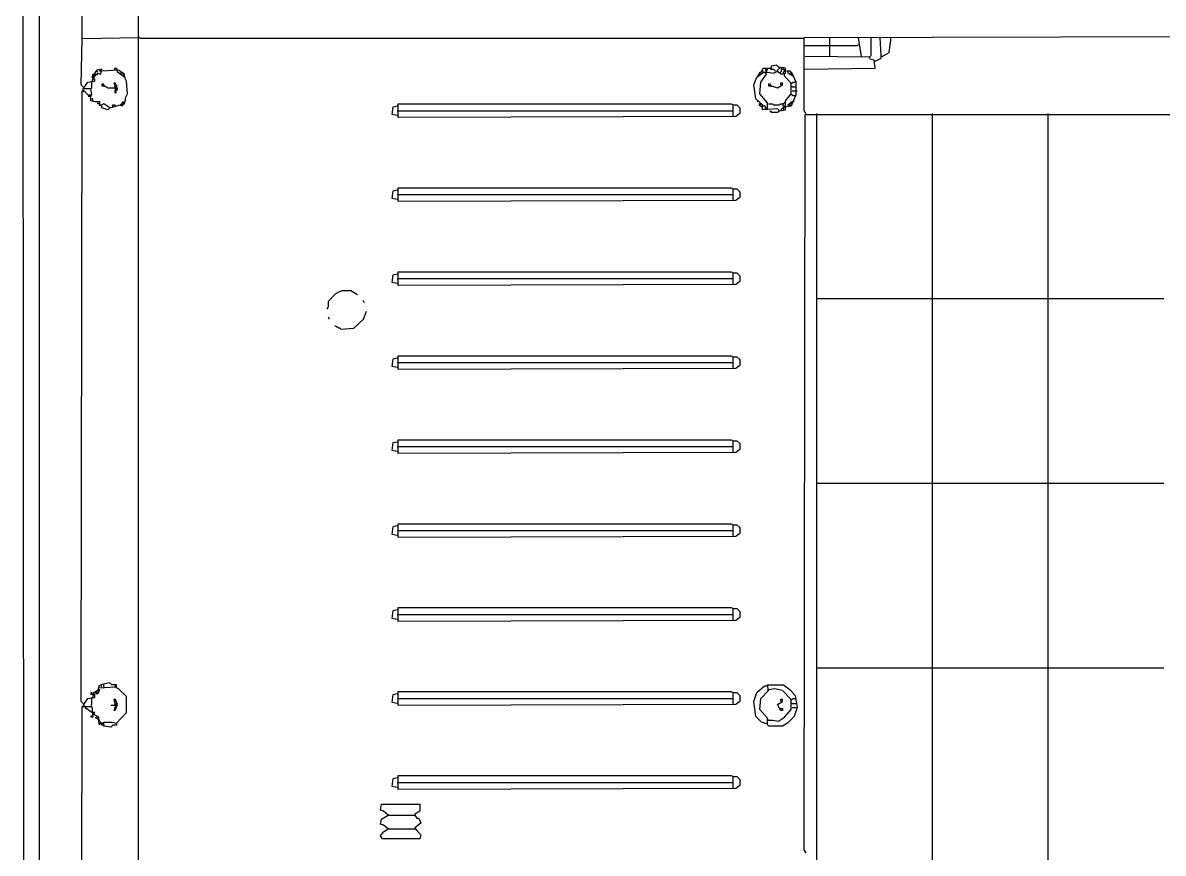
# Model space of a CAD drawing. Extents: x 3792242 to 5145247, y -1546315 to -1031918.
# Drawn here: x 3799588 to 3800404, y -1525339 to -1524745 of the extents above; entities that cross this region are included whole.
import ezdxf

# ---------------------------------------------------------------- set-up
doc = ezdxf.new("R2010")
doc.units = 0
doc.header["$MEASUREMENT"] = 0
doc.layers.add('ZZ-chladenie', color=133, linetype='CONTINUOUS')

msp = doc.modelspace()

# ---------------------------------------------------------------- linework, layer by layer
at = {"layer": 'ZZ-chladenie'}
for p, q in [((3799600.284, -1526043.77), (3799600.284, -1524354.266)), ((3799589.685, -1526043.063), (3799588.271, -1524375.465)), ((3799670.945, -1525944.138), (3799670.945, -1524376.878)), ((3799630.668, -1524756.327), (3799630.668, -1524557.063)), ((3799629.962, -1524789.538), (3799630.668, -1524756.327)), ((3799630.668, -1524756.327), (3799670.945, -1524755.621)), ((3799671.651, -1524755.621), (3799670.945, -1524755.621)), ((3799672.358, -1524756.327), (3799671.651, -1524755.621)), ((3800147.2, -1524756.327), (3799672.358, -1524756.327)), ((3800147.2, -1524755.621), (3800439.03, -1524754.914)), ((3800147.2, -1524807.91), (3800147.2, -1524755.621)), ((3800165.572, -1524769.046), (3800165.572, -1524755.621)), ((3800188.183, -1524769.046), (3800186.063, -1524755.621)), ((3800195.249, -1524768.339), (3800195.249, -1524755.621)), ((3800202.315, -1524768.339), (3800201.608, -1524755.621)), ((3800207.968, -1524766.22), (3800209.381, -1524755.621)), ((3800147.2, -1524761.273), (3800165.572, -1524761.273)), ((3800165.572, -1524761.273), (3800185.357, -1524761.273)), ((3800185.357, -1524761.273), (3800186.063, -1524760.567)), ((3800203.022, -1524769.046), (3800207.968, -1524766.22)), ((3800127.415, -1524775.405), (3800123.881, -1524776.112)), ((3800128.828, -1524776.819), (3800127.415, -1524775.405)), ((3800193.836, -1524769.753), (3800147.906, -1524769.046)), ((3800193.836, -1524769.753), (3800194.542, -1524769.046)), ((3800193.836, -1524769.753), (3800193.836, -1524770.46)), ((3800194.542, -1524771.166), (3800193.836, -1524769.753)), ((3800194.542, -1524769.046), (3800195.249, -1524768.339)), ((3800197.369, -1524771.873), (3800194.542, -1524771.166)), ((3800198.076, -1524777.526), (3800197.369, -1524771.873)), ((3800198.076, -1524772.579), (3800202.315, -1524770.46)), ((3800202.315, -1524770.46), (3800202.315, -1524768.339)), ((3800203.022, -1524769.046), (3800202.315, -1524769.046)), ((3799641.267, -1524778.939), (3799637.734, -1524783.885)), ((3799637.734, -1524783.885), (3799638.441, -1524783.885)), ((3799638.441, -1524782.472), (3799638.441, -1524781.765)), ((3799638.441, -1524781.765), (3799639.148, -1524781.765)), ((3799638.441, -1524785.298), (3799639.854, -1524783.178)), ((3799638.441, -1524783.885), (3799639.148, -1524783.885)), ((3799639.148, -1524781.765), (3799639.854, -1524781.059)), ((3799639.148, -1524783.178), (3799639.854, -1524782.472)), ((3799639.148, -1524783.885), (3799639.148, -1524783.178)), ((3799639.854, -1524781.059), (3799640.561, -1524780.352)), ((3799639.854, -1524783.178), (3799641.974, -1524781.059)), ((3799639.854, -1524782.472), (3799640.561, -1524781.765)), ((3799640.561, -1524780.352), (3799640.561, -1524779.646)), ((3799640.561, -1524779.646), (3799641.267, -1524779.646)), ((3799640.561, -1524781.765), (3799641.974, -1524781.765)), ((3799644.8, -1524778.232), (3799641.267, -1524778.939)), ((3799641.267, -1524779.646), (3799641.974, -1524780.352)), ((3799641.974, -1524781.059), (3799644.094, -1524781.765)), ((3799643.387, -1524779.646), (3799643.387, -1524778.232)), ((3799644.8, -1524779.646), (3799643.387, -1524779.646)), ((3799644.094, -1524781.765), (3799644.8, -1524778.232)), ((3799656.813, -1524778.939), (3799644.8, -1524779.646)), ((3799653.986, -1524778.939), (3799653.986, -1524777.526)), ((3799653.986, -1524777.526), (3799655.399, -1524777.526)), ((3799655.399, -1524777.526), (3799655.399, -1524778.939)), ((3799656.106, -1524780.352), (3799656.106, -1524778.939)), ((3799661.053, -1524783.885), (3799656.106, -1524780.352)), ((3799661.053, -1524781.765), (3799656.813, -1524778.939)), ((3799657.519, -1524779.646), (3799657.519, -1524778.939)), ((3799658.226, -1524781.059), (3799658.932, -1524780.352)), ((3799658.932, -1524781.765), (3799658.226, -1524781.059)), ((3799658.932, -1524780.352), (3799659.639, -1524781.059)), ((3799658.932, -1524782.472), (3799658.932, -1524781.765)), ((3799659.639, -1524782.472), (3799658.932, -1524782.472)), ((3799660.346, -1524781.059), (3799659.639, -1524781.059)), ((3799660.346, -1524781.765), (3799660.346, -1524781.059)), ((3799661.053, -1524782.472), (3799660.346, -1524781.765)), ((3799660.346, -1524783.178), (3799661.053, -1524782.472)), ((3799661.053, -1524783.885), (3799660.346, -1524783.178)), ((3799661.053, -1524783.885), (3799661.053, -1524781.765)), ((3799661.053, -1524783.885), (3799661.759, -1524783.885)), ((3799662.466, -1524786.712), (3799661.053, -1524783.885)), ((3800111.163, -1524789.538), (3800113.283, -1524783.885)), ((3800113.283, -1524783.885), (3800118.229, -1524780.352)), ((3800113.989, -1524783.178), (3800115.402, -1524781.059)), ((3800114.696, -1524781.765), (3800115.402, -1524781.059)), ((3800114.696, -1524781.765), (3800115.402, -1524782.472)), ((3800115.402, -1524782.472), (3800114.696, -1524781.765)), ((3800115.402, -1524781.059), (3800117.522, -1524778.939)), ((3800115.402, -1524781.059), (3800115.402, -1524780.352)), ((3800115.402, -1524780.352), (3800116.109, -1524780.352)), ((3800115.402, -1524782.472), (3800116.109, -1524781.765)), ((3800116.109, -1524781.765), (3800116.815, -1524781.765)), ((3800116.109, -1524787.418), (3800120.349, -1524781.765)), ((3800116.815, -1524781.765), (3800116.815, -1524781.059)), ((3800117.522, -1524778.232), (3800118.229, -1524777.526)), ((3800117.522, -1524778.939), (3800117.522, -1524778.232)), ((3800117.522, -1524778.939), (3800117.522, -1524780.352)), ((3800117.522, -1524780.352), (3800117.522, -1524778.939)), ((3800118.229, -1524777.526), (3800120.349, -1524777.526)), ((3800118.229, -1524780.352), (3800121.055, -1524780.352)), ((3800120.349, -1524777.526), (3800119.642, -1524778.232)), ((3800119.642, -1524778.232), (3800119.642, -1524778.939)), ((3800119.642, -1524778.939), (3800120.349, -1524778.939)), ((3800119.642, -1524780.352), (3800120.349, -1524779.646)), ((3800119.642, -1524781.059), (3800119.642, -1524780.352)), ((3800120.349, -1524781.765), (3800119.642, -1524781.059)), ((3800120.349, -1524778.939), (3800121.055, -1524778.232)), ((3800120.349, -1524778.939), (3800121.055, -1524778.939)), ((3800120.349, -1524779.646), (3800120.349, -1524778.939)), ((3800121.055, -1524778.232), (3800121.055, -1524777.526)), ((3800121.055, -1524777.526), (3800123.175, -1524777.526)), ((3800121.055, -1524780.352), (3800125.295, -1524781.059)), ((3800123.881, -1524776.112), (3800123.175, -1524778.232)), ((3800123.175, -1524778.232), (3800125.295, -1524778.232)), ((3800125.295, -1524778.232), (3800126.708, -1524779.646)), ((3800125.295, -1524781.059), (3800128.121, -1524779.646)), ((3800128.121, -1524778.939), (3800128.828, -1524778.232)), ((3800128.121, -1524779.646), (3800128.121, -1524778.939)), ((3800128.121, -1524779.646), (3800128.121, -1524780.352)), ((3800128.121, -1524779.646), (3800130.948, -1524781.765)), ((3800133.774, -1524777.526), (3800128.828, -1524776.819)), ((3800128.828, -1524778.232), (3800129.535, -1524777.526)), ((3800129.535, -1524777.526), (3800129.535, -1524776.819)), ((3800130.241, -1524780.352), (3800130.948, -1524779.646)), ((3800130.241, -1524781.059), (3800130.241, -1524780.352)), ((3800130.241, -1524781.059), (3800130.241, -1524781.765)), ((3800130.948, -1524778.232), (3800130.948, -1524777.526)), ((3800130.948, -1524779.646), (3800130.948, -1524778.232)), ((3800132.361, -1524778.232), (3800130.948, -1524778.232)), ((3800130.948, -1524781.765), (3800133.774, -1524781.059)), ((3800132.361, -1524777.526), (3800132.361, -1524776.819)), ((3800132.361, -1524778.232), (3800132.361, -1524778.939)), ((3800133.067, -1524778.939), (3800132.361, -1524778.232)), ((3800132.361, -1524780.352), (3800133.067, -1524779.646)), ((3800132.361, -1524781.765), (3800132.361, -1524780.352)), ((3800133.067, -1524779.646), (3800133.067, -1524778.939)), ((3800133.067, -1524783.178), (3800133.067, -1524781.765)), ((3800138.014, -1524788.125), (3800133.067, -1524783.178)), ((3800133.774, -1524781.059), (3800133.774, -1524777.526)), ((3800137.307, -1524779.646), (3800134.481, -1524779.646)), ((3800135.894, -1524781.059), (3800135.894, -1524779.646)), ((3800139.427, -1524783.178), (3800135.894, -1524781.059)), ((3800136.601, -1524781.765), (3800136.601, -1524781.059)), ((3800137.307, -1524781.765), (3800136.601, -1524781.765)), ((3800138.72, -1524781.059), (3800137.307, -1524779.646)), ((3800138.014, -1524780.352), (3800137.307, -1524780.352)), ((3800137.307, -1524781.765), (3800138.014, -1524782.472)), ((3800138.014, -1524781.059), (3800138.014, -1524780.352)), ((3800138.72, -1524781.765), (3800138.014, -1524781.059)), ((3800138.014, -1524782.472), (3800138.72, -1524781.765)), ((3800138.014, -1524782.472), (3800138.72, -1524781.765)), ((3800141.547, -1524787.418), (3800138.72, -1524781.059)), ((3800147.2, -1524778.232), (3800198.076, -1524777.526)), ((3799631.375, -1524790.951), (3799629.962, -1524789.538)), ((3799631.375, -1524792.364), (3799634.907, -1524787.418)), ((3799631.375, -1524793.778), (3799631.375, -1524792.364)), ((3799637.028, -1524792.364), (3799631.375, -1524792.364)), ((3799634.907, -1524787.418), (3799639.854, -1524786.712)), ((3799637.028, -1524792.364), (3799637.734, -1524791.657)), ((3799637.734, -1524796.604), (3799637.028, -1524792.364)), ((3799637.734, -1524786.712), (3799638.441, -1524786.005)), ((3799637.734, -1524791.657), (3799637.734, -1524786.712)), ((3799638.441, -1524786.005), (3799638.441, -1524785.298)), ((3799639.854, -1524785.298), (3799638.441, -1524785.298)), ((3799639.854, -1524786.712), (3799639.854, -1524785.298)), ((3799646.214, -1524788.831), (3799644.8, -1524788.831)), ((3799644.8, -1524788.831), (3799644.8, -1524790.244)), ((3799644.8, -1524790.244), (3799646.92, -1524790.244)), ((3799646.214, -1524790.244), (3799646.214, -1524788.831)), ((3799646.214, -1524790.244), (3799646.92, -1524790.951)), ((3799646.92, -1524790.244), (3799649.04, -1524791.657)), ((3799649.04, -1524791.657), (3799656.106, -1524791.657)), ((3799654.693, -1524788.125), (3799653.28, -1524788.125)), ((3799653.28, -1524788.125), (3799653.986, -1524789.538)), ((3799653.986, -1524790.951), (3799654.693, -1524788.125)), ((3799653.986, -1524789.538), (3799655.399, -1524789.538)), ((3799655.399, -1524790.951), (3799653.986, -1524790.951)), ((3799654.693, -1524793.071), (3799654.693, -1524792.364)), ((3799654.693, -1524792.364), (3799655.399, -1524793.071)), ((3799655.399, -1524789.538), (3799655.399, -1524790.951)), ((3799656.106, -1524791.657), (3799655.399, -1524793.778)), ((3799663.172, -1524795.897), (3799662.466, -1524786.712)), ((3800112.576, -1524799.43), (3800111.163, -1524789.538)), ((3800115.402, -1524795.897), (3800116.109, -1524787.418)), ((3800123.175, -1524788.831), (3800121.762, -1524788.831)), ((3800121.762, -1524788.831), (3800121.762, -1524790.244)), ((3800121.762, -1524790.244), (3800123.881, -1524790.244)), ((3800123.175, -1524790.244), (3800123.175, -1524788.831)), ((3800123.175, -1524790.244), (3800123.881, -1524790.951)), ((3800123.881, -1524790.244), (3800128.121, -1524791.657)), ((3800128.121, -1524791.657), (3800131.654, -1524789.538)), ((3800131.654, -1524788.125), (3800130.241, -1524788.125)), ((3800130.241, -1524788.125), (3800130.241, -1524789.538)), ((3800131.654, -1524789.538), (3800131.654, -1524788.125)), ((3800138.014, -1524788.125), (3800137.307, -1524788.125)), ((3800138.014, -1524788.125), (3800138.72, -1524788.125)), ((3800138.014, -1524795.897), (3800138.014, -1524788.125)), ((3800138.72, -1524790.951), (3800138.014, -1524790.951)), ((3800138.72, -1524788.125), (3800139.427, -1524787.418)), ((3800138.72, -1524790.951), (3800141.547, -1524790.951)), ((3800139.427, -1524787.418), (3800140.84, -1524787.418)), ((3800141.547, -1524796.604), (3800141.547, -1524787.418)), ((3799629.962, -1525230.462), (3799630.668, -1524793.778)), ((3799630.668, -1524793.778), (3799632.081, -1524793.778)), ((3799631.375, -1524793.778), (3799632.081, -1524794.484)), ((3799632.081, -1524793.778), (3799634.907, -1524796.604)), ((3799634.907, -1524796.604), (3799637.734, -1524796.604)), ((3799635.614, -1524798.017), (3799635.614, -1524796.604)), ((3799637.028, -1524797.311), (3799635.614, -1524798.017)), ((3799637.028, -1524800.844), (3799637.028, -1524797.311)), ((3799638.441, -1524799.43), (3799637.734, -1524799.43)), ((3799638.441, -1524800.844), (3799638.441, -1524799.43)), ((3799655.399, -1524793.778), (3799653.986, -1524793.778)), ((3799653.986, -1524793.778), (3799653.986, -1524795.191)), ((3799653.986, -1524795.191), (3799655.399, -1524794.484)), ((3799655.399, -1524793.071), (3799654.693, -1524793.071)), ((3799661.759, -1524798.724), (3799663.172, -1524795.897)), ((3799661.759, -1524800.844), (3799661.759, -1524798.724)), ((3800117.522, -1524803.67), (3800112.576, -1524799.43)), ((3800121.055, -1524802.257), (3800115.402, -1524795.897)), ((3800133.774, -1524800.844), (3800138.014, -1524795.897)), ((3800138.72, -1524796.604), (3800138.014, -1524796.604)), ((3800138.014, -1524804.377), (3800141.547, -1524796.604)), ((3800138.72, -1524793.778), (3800141.547, -1524793.778)), ((3800139.427, -1524797.311), (3800138.72, -1524796.604)), ((3800140.84, -1524797.311), (3800139.427, -1524797.311)), ((3800140.84, -1524797.311), (3800141.547, -1524797.311)), ((3800141.547, -1524793.778), (3800142.254, -1524793.778)), ((3799639.854, -1524801.551), (3799637.028, -1524800.844)), ((3799643.387, -1524801.551), (3799639.854, -1524801.551)), ((3799641.974, -1524802.964), (3799641.974, -1524802.257)), ((3799643.387, -1524802.964), (3799641.974, -1524802.964)), ((3799643.387, -1524804.377), (3799643.387, -1524801.551)), ((3799646.214, -1524802.964), (3799643.387, -1524804.377)), ((3799644.8, -1524805.79), (3799644.8, -1524804.377)), ((3799649.04, -1524807.203), (3799644.8, -1524805.79)), ((3799650.453, -1524805.79), (3799646.214, -1524802.964)), ((3799650.453, -1524805.79), (3799649.04, -1524807.203)), ((3799650.453, -1524805.79), (3799649.746, -1524805.083)), ((3799650.453, -1524805.79), (3799658.226, -1524803.67)), ((3799652.573, -1524805.083), (3799652.573, -1524803.67)), ((3799652.573, -1524803.67), (3799653.986, -1524803.67)), ((3799653.986, -1524803.67), (3799653.986, -1524804.377)), ((3799658.226, -1524803.67), (3799660.346, -1524801.551)), ((3799658.226, -1524803.67), (3799658.932, -1524802.964)), ((3799658.226, -1524803.67), (3799658.226, -1524804.377)), ((3799658.226, -1524803.67), (3799659.639, -1524804.377)), ((3799658.932, -1524802.964), (3799659.639, -1524803.67)), ((3799659.639, -1524804.377), (3799661.759, -1524800.844)), ((3799659.639, -1524802.257), (3799659.639, -1524801.551)), ((3799659.639, -1524801.551), (3799660.346, -1524801.551)), ((3799659.639, -1524803.67), (3799660.346, -1524802.964)), ((3799660.346, -1524802.964), (3799661.053, -1524802.964)), ((3799661.053, -1524802.964), (3799661.053, -1524802.257)), ((3799852.543, -1524810.736), (3799853.25, -1524805.083)), ((3799853.25, -1524805.083), (3799856.077, -1524804.377)), ((3799856.077, -1524804.377), (3799856.783, -1524804.377)), ((3799856.077, -1524807.91), (3800096.324, -1524807.91)), ((3799856.783, -1524812.856), (3799856.783, -1524802.964)), ((3799856.783, -1524802.964), (3800094.911, -1524802.964)), ((3800094.911, -1524802.964), (3800096.324, -1524803.67)), ((3800096.324, -1524812.149), (3800096.324, -1524803.67)), ((3800096.324, -1524803.67), (3800099.15, -1524803.67)), ((3800099.15, -1524803.67), (3800101.27, -1524805.79)), ((3800101.27, -1524805.79), (3800101.27, -1524810.03)), ((3800113.989, -1524801.551), (3800113.989, -1524800.844)), ((3800117.522, -1524805.79), (3800114.696, -1524802.964)), ((3800114.696, -1524802.964), (3800116.109, -1524802.964)), ((3800115.402, -1524804.377), (3800115.402, -1524803.67)), ((3800116.109, -1524804.377), (3800115.402, -1524804.377)), ((3800116.815, -1524802.964), (3800116.109, -1524802.964)), ((3800116.815, -1524803.67), (3800116.815, -1524802.964)), ((3800116.815, -1524805.083), (3800117.522, -1524804.377)), ((3800117.522, -1524805.79), (3800116.815, -1524805.083)), ((3800117.522, -1524807.203), (3800117.522, -1524803.67)), ((3800117.522, -1524804.377), (3800118.229, -1524804.377)), ((3800128.121, -1524806.496), (3800117.522, -1524807.203)), ((3800118.935, -1524804.377), (3800118.229, -1524804.377)), ((3800119.642, -1524805.083), (3800118.935, -1524804.377)), ((3800119.642, -1524807.203), (3800119.642, -1524805.083)), ((3800119.642, -1524805.79), (3800121.055, -1524805.79)), ((3800121.055, -1524807.203), (3800121.055, -1524802.257)), ((3800121.762, -1524802.964), (3800124.588, -1524802.964)), ((3800123.175, -1524808.616), (3800123.175, -1524807.91)), ((3800123.175, -1524807.91), (3800123.881, -1524808.616)), ((3800123.881, -1524809.323), (3800123.175, -1524808.616)), ((3800124.588, -1524802.964), (3800125.295, -1524803.67)), ((3800125.295, -1524803.67), (3800129.535, -1524803.67)), ((3800129.535, -1524807.91), (3800128.121, -1524806.496)), ((3800128.828, -1524808.616), (3800128.121, -1524809.323)), ((3800129.535, -1524807.91), (3800128.828, -1524808.616)), ((3800129.535, -1524803.67), (3800130.241, -1524802.964)), ((3800129.535, -1524807.91), (3800133.774, -1524807.203)), ((3800130.241, -1524802.964), (3800131.654, -1524802.964)), ((3800130.948, -1524806.496), (3800133.067, -1524805.083)), ((3800130.948, -1524807.91), (3800130.948, -1524806.496)), ((3800131.654, -1524802.964), (3800133.067, -1524802.257)), ((3800133.067, -1524805.083), (3800131.654, -1524802.964)), ((3800132.361, -1524806.496), (3800132.361, -1524805.083)), ((3800132.361, -1524806.496), (3800132.361, -1524807.203)), ((3800133.067, -1524802.257), (3800133.774, -1524801.551)), ((3800133.774, -1524807.203), (3800133.774, -1524800.844)), ((3800133.774, -1524805.083), (3800138.014, -1524804.377)), ((3800135.894, -1524803.67), (3800136.601, -1524802.964)), ((3800135.894, -1524805.083), (3800135.894, -1524803.67)), ((3800136.601, -1524803.67), (3800137.307, -1524802.964)), ((3800136.601, -1524802.964), (3800137.307, -1524802.964)), ((3800136.601, -1524803.67), (3800137.307, -1524804.377)), ((3800137.307, -1524804.377), (3800136.601, -1524803.67)), ((3800137.307, -1524802.964), (3800137.307, -1524802.257)), ((3800137.307, -1524802.257), (3800138.014, -1524802.257)), ((3800137.307, -1524802.964), (3800138.014, -1524802.257)), ((3800137.307, -1524804.377), (3800138.014, -1524803.67)), ((3800138.014, -1524802.257), (3800138.014, -1524801.551)), ((3800138.014, -1524801.551), (3800139.427, -1524801.551)), ((3800138.014, -1524803.67), (3800138.72, -1524803.67)), ((3800138.72, -1524803.67), (3800138.72, -1524802.964)), ((3800139.427, -1524801.551), (3800140.133, -1524800.844)), ((3800148.613, -1524810.03), (3800147.2, -1524807.91)), ((3799856.077, -1524811.443), (3799852.543, -1524810.736)), ((3800098.444, -1524812.149), (3799856.783, -1524812.856)), ((3800101.27, -1524810.03), (3800098.444, -1524812.149)), ((3800128.121, -1524809.323), (3800123.881, -1524809.323)), ((3800147.2, -1525336.454), (3800147.906, -1524810.736)), ((3800148.613, -1524810.03), (3800147.906, -1524809.323)), ((3800147.906, -1524810.736), (3800453.162, -1524810.736)), ((3800156.385, -1525338.574), (3800156.385, -1524810.03)), ((3800239.059, -1525338.574), (3800239.059, -1524810.03)), ((3800321.733, -1525338.574), (3800321.733, -1524810.03)), ((3799852.543, -1524870.798), (3799853.25, -1524865.145)), ((3799853.25, -1524865.145), (3799856.077, -1524864.439)), ((3799856.077, -1524864.439), (3799856.783, -1524864.439)), ((3799856.783, -1524872.918), (3799856.783, -1524863.025)), ((3799856.783, -1524863.025), (3800094.911, -1524863.025)), ((3800094.911, -1524863.025), (3800096.324, -1524863.732)), ((3800096.324, -1524872.212), (3800096.324, -1524863.732)), ((3800096.324, -1524863.732), (3800099.15, -1524863.732)), ((3800099.15, -1524863.732), (3800101.27, -1524865.852)), ((3799856.077, -1524871.505), (3799852.543, -1524870.798)), ((3799856.077, -1524867.971), (3800096.324, -1524867.971)), ((3800098.444, -1524872.212), (3799856.783, -1524872.918)), ((3800101.27, -1524870.091), (3800098.444, -1524872.212)), ((3800101.27, -1524865.852), (3800101.27, -1524870.091)), ((3799852.543, -1524930.86), (3799853.25, -1524925.207)), ((3799856.077, -1524931.566), (3799852.543, -1524930.86)), ((3799853.25, -1524925.207), (3799856.077, -1524924.5)), ((3799856.077, -1524924.5), (3799856.783, -1524924.5)), ((3799856.077, -1524928.033), (3800096.324, -1524928.033)), ((3799856.783, -1524932.98), (3799856.783, -1524923.087)), ((3799856.783, -1524923.087), (3800094.911, -1524923.087)), ((3800094.911, -1524923.087), (3800096.324, -1524923.793)), ((3800096.324, -1524932.273), (3800096.324, -1524923.793)), ((3800096.324, -1524923.793), (3800099.15, -1524923.793)), ((3800101.27, -1524930.153), (3800098.444, -1524932.273)), ((3800099.15, -1524923.793), (3800101.27, -1524925.914)), ((3800101.27, -1524925.914), (3800101.27, -1524930.153)), ((3799806.614, -1524944.285), (3799812.267, -1524938.632)), ((3799812.267, -1524938.632), (3799816.507, -1524936.513)), ((3799816.507, -1524936.513), (3799822.866, -1524936.513)), ((3799822.866, -1524936.513), (3799827.812, -1524939.339)), ((3800098.444, -1524932.273), (3799856.783, -1524932.98)), ((3799806.614, -1524944.285), (3799806.614, -1524948.525)), ((3799832.052, -1524944.285), (3799832.052, -1524943.579)), ((3799832.759, -1524944.992), (3799832.052, -1524944.285)), ((3800156.385, -1524942.166), (3800239.059, -1524942.166)), ((3800239.059, -1524942.166), (3800321.733, -1524942.166)), ((3800321.733, -1524942.166), (3800404.405, -1524942.166)), ((3799806.614, -1524948.525), (3799805.907, -1524949.232)), ((3799805.907, -1524949.232), (3799805.907, -1524949.939)), ((3799832.052, -1524957.005), (3799834.172, -1524951.352)), ((3799807.32, -1524956.298), (3799806.614, -1524955.591)), ((3799807.32, -1524957.005), (3799807.32, -1524956.298)), ((3799812.267, -1524961.95), (3799811.56, -1524961.95)), ((3799812.973, -1524962.657), (3799812.267, -1524961.95)), ((3799813.68, -1524962.657), (3799812.973, -1524962.657)), ((3799814.386, -1524963.364), (3799813.68, -1524962.657)), ((3799815.093, -1524963.364), (3799814.386, -1524963.364)), ((3799815.8, -1524964.071), (3799815.093, -1524963.364)), ((3799815.8, -1524964.071), (3799824.986, -1524963.364)), ((3799824.986, -1524963.364), (3799832.052, -1524957.005)), ((3799852.543, -1524990.922), (3799853.25, -1524985.268)), ((3799853.25, -1524985.268), (3799856.077, -1524984.562)), ((3799856.077, -1524984.562), (3799856.783, -1524984.562)), ((3799856.077, -1524988.095), (3800096.324, -1524988.095)), ((3799856.783, -1524993.041), (3799856.783, -1524983.149)), ((3799856.783, -1524983.149), (3800094.911, -1524983.149)), ((3800094.911, -1524983.149), (3800096.324, -1524983.855)), ((3800096.324, -1524992.335), (3800096.324, -1524983.855)), ((3800096.324, -1524983.855), (3800099.15, -1524983.855)), ((3800099.15, -1524983.855), (3800101.27, -1524985.975)), ((3800101.27, -1524985.975), (3800101.27, -1524990.215)), ((3799856.077, -1524991.628), (3799852.543, -1524990.922)), ((3800098.444, -1524992.335), (3799856.783, -1524993.041)), ((3800101.27, -1524990.215), (3800098.444, -1524992.335)), ((3799853.25, -1525045.331), (3799856.077, -1525044.624)), ((3799856.077, -1525044.624), (3799856.783, -1525044.624)), ((3799856.783, -1525053.103), (3799856.783, -1525043.211)), ((3799856.783, -1525043.211), (3800094.911, -1525043.211)), ((3800094.911, -1525043.211), (3800096.324, -1525043.918)), ((3800096.324, -1525052.397), (3800096.324, -1525043.918)), ((3800096.324, -1525043.918), (3800099.15, -1525043.918)), ((3800099.15, -1525043.918), (3800101.27, -1525046.037)), ((3799852.543, -1525050.984), (3799853.25, -1525045.331)), ((3799856.077, -1525051.69), (3799852.543, -1525050.984)), ((3799856.077, -1525048.157), (3800096.324, -1525048.157)), ((3800098.444, -1525052.397), (3799856.783, -1525053.103)), ((3800101.27, -1525050.277), (3800098.444, -1525052.397)), ((3800101.27, -1525046.037), (3800101.27, -1525050.277)), ((3800156.385, -1525074.302), (3800239.059, -1525074.302)), ((3800239.059, -1525074.302), (3800321.733, -1525074.302)), ((3800321.733, -1525074.302), (3800404.405, -1525074.302)), ((3799852.543, -1525111.045), (3799853.25, -1525105.393)), ((3799853.25, -1525105.393), (3799856.077, -1525104.686)), ((3799856.077, -1525104.686), (3799856.783, -1525104.686)), ((3799856.077, -1525108.219), (3800096.324, -1525108.219)), ((3799856.783, -1525113.165), (3799856.783, -1525103.272)), ((3799856.783, -1525103.272), (3800094.911, -1525103.272)), ((3800094.911, -1525103.272), (3800096.324, -1525103.979)), ((3800096.324, -1525112.459), (3800096.324, -1525103.979)), ((3800096.324, -1525103.979), (3800099.15, -1525103.979)), ((3800101.27, -1525110.338), (3800098.444, -1525112.459)), ((3800099.15, -1525103.979), (3800101.27, -1525106.099)), ((3800101.27, -1525106.099), (3800101.27, -1525110.338)), ((3799856.077, -1525111.752), (3799852.543, -1525111.045)), ((3800098.444, -1525112.459), (3799856.783, -1525113.165)), ((3799852.543, -1525171.107), (3799853.25, -1525165.454)), ((3799853.25, -1525165.454), (3799856.077, -1525164.747)), ((3799856.077, -1525164.747), (3799856.783, -1525164.747)), ((3799856.783, -1525173.227), (3799856.783, -1525163.334)), ((3799856.783, -1525163.334), (3800094.911, -1525163.334)), ((3800094.911, -1525163.334), (3800096.324, -1525164.041)), ((3800096.324, -1525172.52), (3800096.324, -1525164.041)), ((3800096.324, -1525164.041), (3800099.15, -1525164.041)), ((3800099.15, -1525164.041), (3800101.27, -1525166.161)), ((3800101.27, -1525166.161), (3800101.27, -1525170.4)), ((3799856.077, -1525171.813), (3799852.543, -1525171.107)), ((3799856.077, -1525168.281), (3800096.324, -1525168.281)), ((3800098.444, -1525172.52), (3799856.783, -1525173.227)), ((3800101.27, -1525170.4), (3800098.444, -1525172.52)), ((3800156.385, -1525206.438), (3800239.059, -1525206.438)), ((3800239.059, -1525206.438), (3800321.733, -1525206.438)), ((3800321.733, -1525206.438), (3800404.405, -1525206.438)), ((3799638.441, -1525224.809), (3799637.028, -1525224.103)), ((3799637.028, -1525224.103), (3799637.028, -1525225.516)), ((3799641.974, -1525222.69), (3799638.441, -1525224.809)), ((3799640.561, -1525224.103), (3799639.854, -1525224.103)), ((3799640.561, -1525224.103), (3799641.267, -1525223.396)), ((3799640.561, -1525224.103), (3799641.267, -1525224.809)), ((3799641.267, -1525223.396), (3799641.974, -1525222.69)), ((3799641.267, -1525224.809), (3799641.974, -1525224.103)), ((3799642.68, -1525219.156), (3799641.974, -1525222.69)), ((3799641.974, -1525222.69), (3799641.974, -1525221.983)), ((3799641.974, -1525221.983), (3799642.68, -1525221.983)), ((3799641.974, -1525224.809), (3799643.387, -1525221.983)), ((3799641.974, -1525224.103), (3799642.68, -1525224.103)), ((3799646.92, -1525217.743), (3799642.68, -1525219.156)), ((3799642.68, -1525220.57), (3799654.693, -1525219.863)), ((3799643.387, -1525221.983), (3799642.68, -1525221.983)), ((3799642.68, -1525224.103), (3799642.68, -1525223.396)), ((3799644.094, -1525219.863), (3799644.8, -1525219.156)), ((3799646.214, -1525219.863), (3799646.214, -1525218.45)), ((3799646.214, -1525219.863), (3799646.214, -1525220.57)), ((3799650.453, -1525217.037), (3799646.92, -1525217.743)), ((3799651.866, -1525218.45), (3799650.453, -1525217.037)), ((3799655.399, -1525218.45), (3799651.866, -1525218.45)), ((3799654.693, -1525219.863), (3799653.986, -1525219.156)), ((3799655.399, -1525220.57), (3799655.399, -1525218.45)), ((3799656.813, -1525221.277), (3799655.399, -1525220.57)), ((3799662.466, -1525226.929), (3799656.813, -1525221.277)), ((3799856.783, -1525233.289), (3799856.783, -1525223.396)), ((3799856.783, -1525223.396), (3800094.911, -1525223.396)), ((3800094.911, -1525223.396), (3800096.324, -1525224.103)), ((3800096.324, -1525232.582), (3800096.324, -1525224.103)), ((3800096.324, -1525224.103), (3800099.15, -1525224.103)), ((3800099.15, -1525224.103), (3800101.27, -1525226.222)), ((3800111.163, -1525230.462), (3800113.283, -1525224.103)), ((3800113.283, -1525224.103), (3800118.935, -1525219.156)), ((3800116.109, -1525228.343), (3800121.762, -1525222.69)), ((3800118.935, -1525219.156), (3800121.055, -1525219.156)), ((3800121.762, -1525222.69), (3800121.055, -1525218.45)), ((3800121.055, -1525218.45), (3800132.361, -1525218.45)), ((3800121.762, -1525221.983), (3800121.055, -1525222.69)), ((3800126.001, -1525221.277), (3800121.762, -1525221.983)), ((3800131.654, -1525222.69), (3800126.001, -1525221.277)), ((3800138.014, -1525229.049), (3800131.654, -1525222.69)), ((3800132.361, -1525218.45), (3800137.307, -1525221.983)), ((3800137.307, -1525221.983), (3800140.84, -1525226.222)), ((3799631.375, -1525231.876), (3799629.962, -1525230.462)), ((3799631.375, -1525233.289), (3799634.907, -1525228.343)), ((3799634.907, -1525228.343), (3799639.854, -1525227.636)), ((3799637.028, -1525225.516), (3799641.974, -1525224.809)), ((3799637.028, -1525233.289), (3799637.734, -1525232.582)), ((3799637.734, -1525232.582), (3799637.734, -1525227.636)), ((3799639.854, -1525226.222), (3799638.441, -1525226.222)), ((3799638.441, -1525226.222), (3799638.441, -1525227.636)), ((3799639.854, -1525227.636), (3799639.854, -1525226.222)), ((3799654.693, -1525229.049), (3799653.28, -1525229.049)), ((3799653.28, -1525229.049), (3799654.693, -1525234.702)), ((3799654.693, -1525230.462), (3799653.986, -1525230.462)), ((3799653.986, -1525230.462), (3799654.693, -1525230.462)), ((3799656.106, -1525232.582), (3799654.693, -1525229.049)), ((3799655.399, -1525232.582), (3799654.693, -1525231.876)), ((3799654.693, -1525233.289), (3799655.399, -1525232.582)), ((3799654.693, -1525236.115), (3799656.106, -1525232.582)), ((3799662.466, -1525238.235), (3799662.466, -1525226.929)), ((3799852.543, -1525231.169), (3799853.25, -1525225.516)), ((3799856.077, -1525231.876), (3799852.543, -1525231.169)), ((3799853.25, -1525225.516), (3799856.077, -1525224.809)), ((3799856.077, -1525224.809), (3799856.783, -1525224.809)), ((3799856.077, -1525228.343), (3800096.324, -1525228.343)), ((3800098.444, -1525232.582), (3799856.783, -1525233.289)), ((3800101.27, -1525230.462), (3800098.444, -1525232.582)), ((3800101.27, -1525226.222), (3800101.27, -1525230.462)), ((3800112.576, -1525241.061), (3800111.163, -1525230.462)), ((3800115.402, -1525236.115), (3800116.109, -1525228.343)), ((3800128.121, -1525232.582), (3800131.654, -1525230.462)), ((3800130.241, -1525236.822), (3800128.121, -1525232.582)), ((3800131.654, -1525229.049), (3800130.241, -1525229.049)), ((3800130.241, -1525229.049), (3800130.241, -1525230.462)), ((3800131.654, -1525230.462), (3800131.654, -1525229.049)), ((3800138.014, -1525229.049), (3800137.307, -1525229.049)), ((3800138.014, -1525229.049), (3800138.72, -1525229.049)), ((3800138.014, -1525236.115), (3800138.014, -1525229.049)), ((3800138.72, -1525231.876), (3800138.014, -1525231.876)), ((3800138.72, -1525229.049), (3800139.427, -1525228.343)), ((3800138.72, -1525231.876), (3800141.547, -1525231.876)), ((3800139.427, -1525228.343), (3800140.84, -1525228.343)), ((3800140.84, -1525226.222), (3800142.254, -1525234.702)), ((3800140.84, -1525228.343), (3800141.547, -1525228.343)), ((3800141.547, -1525231.876), (3800142.254, -1525231.876)), ((3799629.962, -1525670.68), (3799630.668, -1525233.995)), ((3799630.668, -1525233.995), (3799637.734, -1525233.995)), ((3799633.494, -1525235.408), (3799632.081, -1525233.289)), ((3799637.734, -1525238.235), (3799633.494, -1525235.408)), ((3799637.028, -1525241.768), (3799637.734, -1525240.355)), ((3799637.734, -1525233.995), (3799638.441, -1525241.768)), ((3799639.854, -1525238.235), (3799637.734, -1525238.235)), ((3799639.148, -1525239.648), (3799639.854, -1525238.235)), ((3799642.68, -1525241.768), (3799639.148, -1525239.648)), ((3799641.974, -1525241.061), (3799641.267, -1525241.061)), ((3799641.974, -1525241.768), (3799641.974, -1525241.061)), ((3799654.693, -1525233.289), (3799651.16, -1525233.289)), ((3799654.693, -1525234.702), (3799653.28, -1525236.822)), ((3799653.28, -1525236.822), (3799654.693, -1525236.115)), ((3799653.986, -1525235.408), (3799653.986, -1525234.702)), ((3799654.693, -1525236.115), (3799653.986, -1525235.408)), ((3799655.399, -1525246.008), (3799662.466, -1525238.235)), ((3800116.815, -1525245.301), (3800112.576, -1525241.061)), ((3800121.055, -1525242.474), (3800115.402, -1525236.115)), ((3800130.241, -1525235.408), (3800129.535, -1525235.408)), ((3800130.241, -1525235.408), (3800131.654, -1525235.408)), ((3800131.654, -1525236.822), (3800130.241, -1525236.822)), ((3800131.654, -1525235.408), (3800131.654, -1525236.822)), ((3800133.067, -1525241.768), (3800138.014, -1525236.115)), ((3800140.133, -1525241.061), (3800135.188, -1525246.008)), ((3800138.72, -1525234.702), (3800141.547, -1525234.702)), ((3800142.254, -1525234.702), (3800140.133, -1525241.061)), ((3799638.441, -1525241.768), (3799637.028, -1525241.768)), ((3799640.561, -1525242.474), (3799640.561, -1525241.768)), ((3799642.68, -1525243.888), (3799640.561, -1525241.768)), ((3799641.267, -1525242.474), (3799640.561, -1525242.474)), ((3799642.68, -1525242.474), (3799641.974, -1525241.768)), ((3799641.974, -1525243.181), (3799642.68, -1525242.474)), ((3799642.68, -1525243.888), (3799641.974, -1525243.181)), ((3799642.68, -1525245.301), (3799642.68, -1525241.768)), ((3799642.68, -1525243.888), (3799643.387, -1525243.888)), ((3799642.68, -1525245.301), (3799642.68, -1525246.714)), ((3799644.094, -1525245.301), (3799642.68, -1525245.301)), ((3799642.68, -1525246.714), (3799643.387, -1525246.714)), ((3799644.094, -1525246.714), (3799644.094, -1525245.301)), ((3799646.214, -1525248.127), (3799644.094, -1525246.714)), ((3799646.214, -1525246.008), (3799644.8, -1525246.008)), ((3799644.8, -1525246.008), (3799644.8, -1525246.714)), ((3799646.214, -1525247.421), (3799646.214, -1525245.301)), ((3799646.214, -1525245.301), (3799651.866, -1525245.301)), ((3799646.214, -1525247.421), (3799646.92, -1525248.127)), ((3799651.16, -1525248.834), (3799646.214, -1525248.127)), ((3799652.573, -1525247.421), (3799651.16, -1525248.834)), ((3799651.866, -1525245.301), (3799655.399, -1525246.008)), ((3799655.399, -1525247.421), (3799652.573, -1525247.421)), ((3799655.399, -1525246.008), (3799655.399, -1525247.421)), ((3800121.055, -1525246.714), (3800116.815, -1525245.301)), ((3800121.055, -1525246.714), (3800121.055, -1525242.474)), ((3800121.762, -1525243.888), (3800121.055, -1525243.181)), ((3800121.762, -1525248.127), (3800121.055, -1525246.714)), ((3800121.762, -1525243.888), (3800124.588, -1525243.888)), ((3800131.654, -1525248.127), (3800121.762, -1525248.127)), ((3800124.588, -1525243.888), (3800128.828, -1525244.595)), ((3800128.828, -1525244.595), (3800133.067, -1525241.768)), ((3800135.188, -1525246.008), (3800131.654, -1525248.127)), ((3799852.543, -1525291.231), (3799853.25, -1525285.578)), ((3799853.25, -1525285.578), (3799856.077, -1525284.871)), ((3799856.077, -1525284.871), (3799856.783, -1525284.871)), ((3799856.077, -1525288.404), (3800096.324, -1525288.404)), ((3799856.783, -1525293.351), (3799856.783, -1525283.458)), ((3799856.783, -1525283.458), (3800094.911, -1525283.458)), ((3800094.911, -1525283.458), (3800096.324, -1525284.165)), ((3800096.324, -1525292.644), (3800096.324, -1525284.165)), ((3800096.324, -1525284.165), (3800099.15, -1525284.165)), ((3800099.15, -1525284.165), (3800101.27, -1525286.284)), ((3800101.27, -1525286.284), (3800101.27, -1525290.524)), ((3799856.077, -1525291.938), (3799852.543, -1525291.231)), ((3800098.444, -1525292.644), (3799856.783, -1525293.351)), ((3800101.27, -1525290.524), (3800098.444, -1525292.644)), ((3799844.064, -1525308.19), (3799844.77, -1525303.949)), ((3799844.77, -1525303.949), (3799872.329, -1525303.949)), ((3799872.329, -1525303.949), (3799872.329, -1525308.896)), ((3799846.184, -1525308.896), (3799844.064, -1525308.19)), ((3799844.77, -1525314.549), (3799849.717, -1525311.722)), ((3799849.717, -1525311.722), (3799846.184, -1525308.896)), ((3799849.717, -1525311.722), (3799849.011, -1525311.016)), ((3799849.717, -1525311.722), (3799868.795, -1525311.722)), ((3799872.329, -1525308.896), (3799868.795, -1525311.016)), ((3799868.795, -1525311.016), (3799868.795, -1525311.722)), ((3799868.795, -1525311.722), (3799868.795, -1525312.429)), ((3799868.795, -1525311.722), (3799870.209, -1525313.842)), ((3799870.209, -1525313.842), (3799871.622, -1525313.842)), ((3799871.622, -1525313.842), (3799873.035, -1525317.375)), ((3799844.064, -1525318.082), (3799844.77, -1525314.549)), ((3799846.184, -1525318.788), (3799844.064, -1525318.082)), ((3799849.717, -1525321.615), (3799846.184, -1525318.788)), ((3799846.184, -1525323.735), (3799849.717, -1525321.615)), ((3799849.717, -1525321.615), (3799849.011, -1525320.908)), ((3799849.717, -1525321.615), (3799868.795, -1525321.615)), ((3799873.035, -1525317.375), (3799868.795, -1525320.908)), ((3799868.795, -1525320.908), (3799870.916, -1525323.735)), ((3799868.795, -1525321.615), (3799869.502, -1525322.322)), ((3799844.064, -1525326.561), (3799846.184, -1525323.735)), ((3799845.477, -1525328.681), (3799844.064, -1525326.561)), ((3799872.329, -1525328.681), (3799845.477, -1525328.681)), ((3799870.916, -1525323.735), (3799873.035, -1525325.855)), ((3799873.035, -1525325.855), (3799872.329, -1525328.681)), ((3800148.613, -1525338.574), (3800147.2, -1525336.454)), ((3800148.613, -1525338.574), (3800147.906, -1525337.867)), ((3800156.385, -1525867.118), (3800156.385, -1525338.574)), ((3800239.059, -1525867.118), (3800239.059, -1525338.574)), ((3800321.733, -1525867.118), (3800321.733, -1525338.574))]:
    msp.add_line(p, q, dxfattribs=at)

doc.saveas('drawing.dxf')
